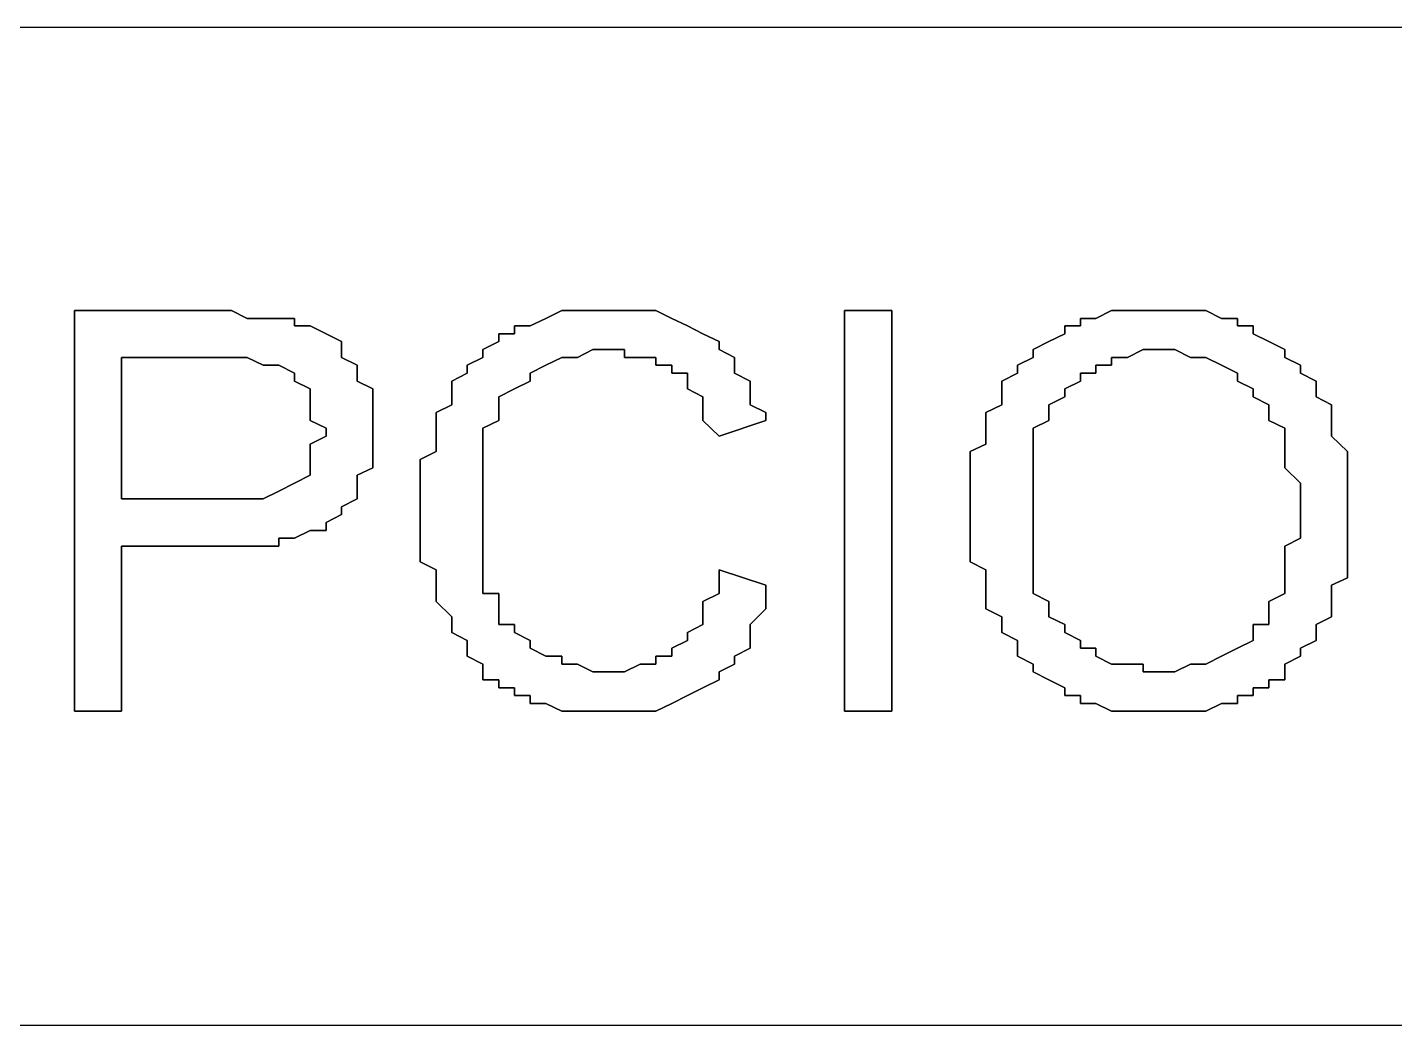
# Model space of a CAD drawing. Header units: metres. Extents: x 2.9 to 42.8, y 1.7 to 28.7.
# Drawn here: x 39.0949 to 39.4017, y 10.5851 to 10.8091 of the extents above; entities that cross this region are included whole.
import ezdxf

# ---------------------------------------------------------------- set-up
doc = ezdxf.new("R2010")
doc.units = ezdxf.units.M
doc.layers.add('NEGRO', color=7, linetype='Continuous')

msp = doc.modelspace()

# ---------------------------------------------------------------- linework, layer by layer
at = {"layer": 'NEGRO', "lineweight": -3}
for points in [[(42.3545, 10.8091), (36.389, 10.8091)], [(39.1372, 10.7456), (39.1054, 10.7456), (39.1372, 10.7456)], [(39.1054, 10.7456), (39.1054, 10.6557), (39.1054, 10.7456)], [(39.1407, 10.7456), (39.1372, 10.7456), (39.1407, 10.7456)], [(39.1442, 10.7438), (39.1407, 10.7456), (39.1442, 10.7438)], [(39.2148, 10.7456), (39.2112, 10.7438), (39.2148, 10.7456)], [(39.2183, 10.7456), (39.2148, 10.7456), (39.2183, 10.7456)], [(39.2218, 10.7456), (39.2183, 10.7456), (39.2218, 10.7456)], [(39.2254, 10.7456), (39.2218, 10.7456), (39.2254, 10.7456)], [(39.2289, 10.7456), (39.2254, 10.7456), (39.2289, 10.7456)], [(39.2324, 10.7456), (39.2289, 10.7456), (39.2324, 10.7456)], [(39.2359, 10.7456), (39.2324, 10.7456), (39.2359, 10.7456)], [(39.2395, 10.7438), (39.2359, 10.7456), (39.2395, 10.7438)], [(39.2889, 10.7456), (39.2783, 10.7456), (39.2889, 10.7456)], [(39.2783, 10.7456), (39.2783, 10.6557), (39.2783, 10.7456)], [(39.2889, 10.6557), (39.2889, 10.7456), (39.2889, 10.6557)], [(39.3382, 10.7456), (39.3347, 10.7438), (39.3382, 10.7456)], [(39.3418, 10.7456), (39.3382, 10.7456), (39.3418, 10.7456)], [(39.3453, 10.7456), (39.3418, 10.7456), (39.3453, 10.7456)], [(39.3488, 10.7456), (39.3453, 10.7456), (39.3488, 10.7456)], [(39.3524, 10.7456), (39.3488, 10.7456), (39.3524, 10.7456)], [(39.3559, 10.7456), (39.3524, 10.7456), (39.3559, 10.7456)], [(39.3594, 10.7456), (39.3559, 10.7456), (39.3594, 10.7456)], [(39.3629, 10.7438), (39.3594, 10.7456), (39.3629, 10.7438)], [(39.1478, 10.7438), (39.1442, 10.7438), (39.1478, 10.7438)], [(39.1513, 10.7438), (39.1478, 10.7438), (39.1513, 10.7438)], [(39.1548, 10.7438), (39.1513, 10.7438), (39.1548, 10.7438)], [(39.1548, 10.7421), (39.1548, 10.7438), (39.1548, 10.7421)], [(39.1583, 10.7421), (39.1548, 10.7421), (39.1583, 10.7421)], [(39.1619, 10.7403), (39.1583, 10.7421), (39.1619, 10.7403)], [(39.2077, 10.7421), (39.2042, 10.7421), (39.2077, 10.7421)], [(39.2042, 10.7421), (39.2042, 10.7403), (39.2042, 10.7421)], [(39.2112, 10.7438), (39.2077, 10.7421), (39.2112, 10.7438)], [(39.243, 10.7421), (39.2395, 10.7438), (39.243, 10.7421)], [(39.2465, 10.7403), (39.243, 10.7421), (39.2465, 10.7403)], [(39.3312, 10.7421), (39.3277, 10.7421), (39.3312, 10.7421)], [(39.3277, 10.7421), (39.3277, 10.7403), (39.3277, 10.7421)], [(39.3347, 10.7438), (39.3312, 10.7438), (39.3347, 10.7438)], [(39.3312, 10.7438), (39.3312, 10.7421), (39.3312, 10.7438)], [(39.3665, 10.7438), (39.3629, 10.7438), (39.3665, 10.7438)], [(39.3665, 10.7421), (39.3665, 10.7438), (39.3665, 10.7421)], [(39.37, 10.7421), (39.3665, 10.7421), (39.37, 10.7421)], [(39.37, 10.7403), (39.37, 10.7421), (39.37, 10.7403)], [(39.1654, 10.7386), (39.1619, 10.7403), (39.1654, 10.7386)], [(39.1654, 10.7368), (39.1654, 10.7386), (39.1654, 10.7368)], [(39.2007, 10.7386), (39.1971, 10.7368), (39.2007, 10.7386)], [(39.2042, 10.7403), (39.2007, 10.7403), (39.2042, 10.7403)], [(39.2007, 10.7403), (39.2007, 10.7386), (39.2007, 10.7403)], [(39.2501, 10.7386), (39.2465, 10.7403), (39.2501, 10.7386)], [(39.2501, 10.7368), (39.2501, 10.7386), (39.2501, 10.7368)], [(39.3241, 10.7386), (39.3206, 10.7368), (39.3241, 10.7386)], [(39.3277, 10.7403), (39.3241, 10.7386), (39.3277, 10.7403)], [(39.3735, 10.7386), (39.37, 10.7403), (39.3735, 10.7386)], [(39.3771, 10.7368), (39.3735, 10.7386), (39.3771, 10.7368)], [(39.1654, 10.735), (39.1654, 10.7368), (39.1654, 10.735)], [(39.1971, 10.7368), (39.1971, 10.735), (39.1971, 10.7368)], [(39.2183, 10.735), (39.2218, 10.7368), (39.2183, 10.735)], [(39.2218, 10.7368), (39.2254, 10.7368), (39.2218, 10.7368)], [(39.2254, 10.7368), (39.2289, 10.7368), (39.2254, 10.7368)], [(39.2289, 10.7368), (39.2289, 10.735), (39.2289, 10.7368)], [(39.2536, 10.735), (39.2501, 10.7368), (39.2536, 10.735)], [(39.3206, 10.7368), (39.3206, 10.735), (39.3206, 10.7368)], [(39.3418, 10.735), (39.3453, 10.7368), (39.3418, 10.735)], [(39.3453, 10.7368), (39.3488, 10.7368), (39.3453, 10.7368)], [(39.3488, 10.7368), (39.3524, 10.7368), (39.3488, 10.7368)], [(39.3524, 10.7368), (39.3559, 10.735), (39.3524, 10.7368)], [(39.3771, 10.735), (39.3771, 10.7368), (39.3771, 10.735)], [(39.116, 10.7033), (39.116, 10.735), (39.116, 10.7033)], [(39.116, 10.735), (39.1407, 10.735), (39.116, 10.735)], [(39.1407, 10.735), (39.1442, 10.735), (39.1407, 10.735)], [(39.1442, 10.735), (39.1478, 10.7333), (39.1442, 10.735)], [(39.1478, 10.7333), (39.1513, 10.7333), (39.1478, 10.7333)], [(39.1513, 10.7333), (39.1548, 10.7315), (39.1513, 10.7333)], [(39.1689, 10.7333), (39.1654, 10.735), (39.1689, 10.7333)], [(39.1689, 10.7315), (39.1689, 10.7333), (39.1689, 10.7315)], [(39.1971, 10.735), (39.1936, 10.7333), (39.1971, 10.735)], [(39.1936, 10.7333), (39.1936, 10.7315), (39.1936, 10.7333)], [(39.2077, 10.7315), (39.2112, 10.7333), (39.2077, 10.7315)], [(39.2112, 10.7333), (39.2148, 10.735), (39.2112, 10.7333)], [(39.2148, 10.735), (39.2183, 10.735), (39.2148, 10.735)], [(39.2289, 10.735), (39.2324, 10.735), (39.2289, 10.735)], [(39.2324, 10.735), (39.2359, 10.735), (39.2324, 10.735)], [(39.2359, 10.735), (39.2359, 10.7333), (39.2359, 10.735)], [(39.2359, 10.7333), (39.2395, 10.7333), (39.2359, 10.7333)], [(39.2395, 10.7333), (39.2395, 10.7315), (39.2395, 10.7333)], [(39.2536, 10.7333), (39.2536, 10.735), (39.2536, 10.7333)], [(39.2536, 10.7315), (39.2536, 10.7333), (39.2536, 10.7315)], [(39.3206, 10.735), (39.3171, 10.7333), (39.3206, 10.735)], [(39.3171, 10.7333), (39.3171, 10.7315), (39.3171, 10.7333)], [(39.3347, 10.7315), (39.3347, 10.7333), (39.3347, 10.7315)], [(39.3347, 10.7333), (39.3382, 10.7333), (39.3347, 10.7333)], [(39.3382, 10.7333), (39.3382, 10.735), (39.3382, 10.7333)], [(39.3382, 10.735), (39.3418, 10.735), (39.3382, 10.735)], [(39.3559, 10.735), (39.3594, 10.735), (39.3559, 10.735)], [(39.3594, 10.735), (39.3629, 10.7333), (39.3594, 10.735)], [(39.3629, 10.7333), (39.3665, 10.7315), (39.3629, 10.7333)], [(39.3806, 10.7333), (39.3771, 10.735), (39.3806, 10.7333)], [(39.3806, 10.7315), (39.3806, 10.7333), (39.3806, 10.7315)], [(39.1548, 10.7315), (39.1548, 10.7297), (39.1548, 10.7315)], [(39.1548, 10.7297), (39.1583, 10.728), (39.1548, 10.7297)], [(39.1689, 10.7297), (39.1689, 10.7315), (39.1689, 10.7297)], [(39.1724, 10.728), (39.1689, 10.7297), (39.1724, 10.728)], [(39.1936, 10.7315), (39.1901, 10.7297), (39.1936, 10.7315)], [(39.1901, 10.7297), (39.1901, 10.728), (39.1901, 10.7297)], [(39.2042, 10.728), (39.2077, 10.7297), (39.2042, 10.728)], [(39.2077, 10.7297), (39.2077, 10.7315), (39.2077, 10.7297)], [(39.2395, 10.7315), (39.243, 10.7315), (39.2395, 10.7315)], [(39.243, 10.7315), (39.243, 10.7297), (39.243, 10.7315)], [(39.243, 10.7297), (39.243, 10.728), (39.243, 10.7297)], [(39.2571, 10.7297), (39.2536, 10.7315), (39.2571, 10.7297)], [(39.2571, 10.728), (39.2571, 10.7297), (39.2571, 10.728)], [(39.3171, 10.7315), (39.3136, 10.7297), (39.3171, 10.7315)], [(39.3136, 10.7297), (39.3136, 10.728), (39.3136, 10.7297)], [(39.3277, 10.728), (39.3312, 10.7297), (39.3277, 10.728)], [(39.3312, 10.7297), (39.3312, 10.7315), (39.3312, 10.7297)], [(39.3312, 10.7315), (39.3347, 10.7315), (39.3312, 10.7315)], [(39.3665, 10.7315), (39.3665, 10.7297), (39.3665, 10.7315)], [(39.3665, 10.7297), (39.37, 10.728), (39.3665, 10.7297)], [(39.3841, 10.7297), (39.3806, 10.7315), (39.3841, 10.7297)], [(39.3841, 10.728), (39.3841, 10.7297), (39.3841, 10.728)], [(39.1583, 10.728), (39.1583, 10.7244), (39.1583, 10.728)], [(39.1724, 10.7262), (39.1724, 10.728), (39.1724, 10.7262)], [(39.1724, 10.7227), (39.1724, 10.7262), (39.1724, 10.7227)], [(39.1901, 10.728), (39.1901, 10.7262), (39.1901, 10.728)], [(39.1901, 10.7262), (39.1901, 10.7244), (39.1901, 10.7262)], [(39.2007, 10.7262), (39.2042, 10.728), (39.2007, 10.7262)], [(39.2007, 10.7244), (39.2007, 10.7262), (39.2007, 10.7244)], [(39.243, 10.728), (39.2465, 10.7262), (39.243, 10.728)], [(39.2465, 10.7262), (39.2465, 10.7244), (39.2465, 10.7262)], [(39.2571, 10.7262), (39.2571, 10.728), (39.2571, 10.7262)], [(39.2571, 10.7244), (39.2571, 10.7262), (39.2571, 10.7244)], [(39.3136, 10.728), (39.3136, 10.7262), (39.3136, 10.728)], [(39.3136, 10.7262), (39.3136, 10.7244), (39.3136, 10.7262)], [(39.3241, 10.7244), (39.3277, 10.7262), (39.3241, 10.7244)], [(39.3277, 10.7262), (39.3277, 10.728), (39.3277, 10.7262)], [(39.37, 10.728), (39.37, 10.7262), (39.37, 10.728)], [(39.37, 10.7262), (39.3735, 10.7244), (39.37, 10.7262)], [(39.3841, 10.7262), (39.3841, 10.728), (39.3841, 10.7262)], [(39.3876, 10.7244), (39.3841, 10.7262), (39.3876, 10.7244)], [(39.1583, 10.7244), (39.1583, 10.7227), (39.1583, 10.7244)], [(39.1901, 10.7244), (39.1866, 10.7227), (39.1901, 10.7244)], [(39.2007, 10.7227), (39.2007, 10.7244), (39.2007, 10.7227)], [(39.2465, 10.7244), (39.2465, 10.7227), (39.2465, 10.7244)], [(39.2606, 10.7227), (39.2571, 10.7244), (39.2606, 10.7227)], [(39.3136, 10.7244), (39.31, 10.7227), (39.3136, 10.7244)], [(39.3241, 10.7227), (39.3241, 10.7244), (39.3241, 10.7227)], [(39.3735, 10.7244), (39.3735, 10.7227), (39.3735, 10.7244)], [(39.3876, 10.7227), (39.3876, 10.7244), (39.3876, 10.7227)], [(39.1583, 10.7227), (39.1583, 10.7209), (39.1583, 10.7227)], [(39.1583, 10.7209), (39.1619, 10.7192), (39.1583, 10.7209)], [(39.1724, 10.7209), (39.1724, 10.7227), (39.1724, 10.7209)], [(39.1724, 10.7192), (39.1724, 10.7209), (39.1724, 10.7192)], [(39.1866, 10.7227), (39.1866, 10.7209), (39.1866, 10.7227)], [(39.1866, 10.7209), (39.1866, 10.7192), (39.1866, 10.7209)], [(39.1971, 10.7192), (39.2007, 10.7209), (39.1971, 10.7192)], [(39.2007, 10.7209), (39.2007, 10.7227), (39.2007, 10.7209)], [(39.2465, 10.7227), (39.2465, 10.7209), (39.2465, 10.7227)], [(39.2465, 10.7209), (39.2501, 10.7174), (39.2465, 10.7209)], [(39.2501, 10.7174), (39.2606, 10.7209), (39.2501, 10.7174)], [(39.2606, 10.7209), (39.2606, 10.7227), (39.2606, 10.7209)], [(39.31, 10.7227), (39.31, 10.7209), (39.31, 10.7227)], [(39.31, 10.7209), (39.31, 10.7192), (39.31, 10.7209)], [(39.3206, 10.7192), (39.3241, 10.7209), (39.3206, 10.7192)], [(39.3241, 10.7209), (39.3241, 10.7227), (39.3241, 10.7209)], [(39.3735, 10.7227), (39.3735, 10.7209), (39.3735, 10.7227)], [(39.3735, 10.7209), (39.3771, 10.7192), (39.3735, 10.7209)], [(39.3876, 10.7209), (39.3876, 10.7227), (39.3876, 10.7209)], [(39.3876, 10.7192), (39.3876, 10.7209), (39.3876, 10.7192)], [(39.1619, 10.7174), (39.1583, 10.7156), (39.1619, 10.7174)], [(39.1619, 10.7192), (39.1619, 10.7174), (39.1619, 10.7192)], [(39.1724, 10.7174), (39.1724, 10.7192), (39.1724, 10.7174)], [(39.1724, 10.7156), (39.1724, 10.7174), (39.1724, 10.7156)], [(39.1866, 10.7192), (39.1866, 10.7174), (39.1866, 10.7192)], [(39.1866, 10.7174), (39.1866, 10.7139), (39.1866, 10.7174)], [(39.1971, 10.7156), (39.1971, 10.7192), (39.1971, 10.7156)], [(39.31, 10.7192), (39.31, 10.7174), (39.31, 10.7192)], [(39.31, 10.7174), (39.31, 10.7156), (39.31, 10.7174)], [(39.3206, 10.7174), (39.3206, 10.7192), (39.3206, 10.7174)], [(39.3206, 10.7156), (39.3206, 10.7174), (39.3206, 10.7156)], [(39.3771, 10.7192), (39.3771, 10.7174), (39.3771, 10.7192)], [(39.3771, 10.7174), (39.3771, 10.7156), (39.3771, 10.7174)], [(39.3876, 10.7174), (39.3876, 10.7192), (39.3876, 10.7174)], [(39.3912, 10.7139), (39.3876, 10.7174), (39.3912, 10.7139)], [(39.1583, 10.7156), (39.1583, 10.7139), (39.1583, 10.7156)], [(39.1583, 10.7139), (39.1583, 10.7121), (39.1583, 10.7139)], [(39.1724, 10.7121), (39.1724, 10.7156), (39.1724, 10.7121)], [(39.1866, 10.7139), (39.183, 10.7121), (39.1866, 10.7139)], [(39.1971, 10.7139), (39.1971, 10.7156), (39.1971, 10.7139)], [(39.1971, 10.7121), (39.1971, 10.7139), (39.1971, 10.7121)], [(39.31, 10.7156), (39.3065, 10.7139), (39.31, 10.7156)], [(39.3065, 10.7139), (39.3065, 10.7103), (39.3065, 10.7139)], [(39.3206, 10.7139), (39.3206, 10.7156), (39.3206, 10.7139)], [(39.3206, 10.7103), (39.3206, 10.7139), (39.3206, 10.7103)], [(39.3771, 10.7156), (39.3771, 10.7139), (39.3771, 10.7156)], [(39.3771, 10.7139), (39.3771, 10.7121), (39.3771, 10.7139)], [(39.3912, 10.7121), (39.3912, 10.7139), (39.3912, 10.7121)], [(39.1583, 10.7121), (39.1583, 10.7103), (39.1583, 10.7121)], [(39.1724, 10.7103), (39.1724, 10.7121), (39.1724, 10.7103)], [(39.183, 10.7121), (39.183, 10.7103), (39.183, 10.7121)], [(39.1971, 10.7103), (39.1971, 10.7121), (39.1971, 10.7103)], [(39.3771, 10.7121), (39.3771, 10.7103), (39.3771, 10.7121)], [(39.3912, 10.7103), (39.3912, 10.7121), (39.3912, 10.7103)], [(39.1583, 10.7086), (39.1548, 10.7068), (39.1583, 10.7086)], [(39.1583, 10.7103), (39.1583, 10.7086), (39.1583, 10.7103)], [(39.1689, 10.7086), (39.1724, 10.7103), (39.1689, 10.7086)], [(39.1689, 10.7068), (39.1689, 10.7086), (39.1689, 10.7068)], [(39.183, 10.7103), (39.183, 10.7086), (39.183, 10.7103)], [(39.183, 10.7086), (39.183, 10.705), (39.183, 10.7086)], [(39.1971, 10.7086), (39.1971, 10.7103), (39.1971, 10.7086)], [(39.1971, 10.705), (39.1971, 10.7086), (39.1971, 10.705)], [(39.3065, 10.7103), (39.3065, 10.7086), (39.3065, 10.7103)], [(39.3065, 10.7086), (39.3065, 10.7068), (39.3065, 10.7086)], [(39.3206, 10.7086), (39.3206, 10.7103), (39.3206, 10.7086)], [(39.3206, 10.7068), (39.3206, 10.7086), (39.3206, 10.7068)], [(39.3771, 10.7103), (39.3806, 10.7068), (39.3771, 10.7103)], [(39.3912, 10.7086), (39.3912, 10.7103), (39.3912, 10.7086)], [(39.3912, 10.7068), (39.3912, 10.7086), (39.3912, 10.7068)], [(39.1513, 10.705), (39.1478, 10.7033), (39.1513, 10.705)], [(39.1548, 10.7068), (39.1513, 10.705), (39.1548, 10.7068)], [(39.1689, 10.705), (39.1689, 10.7068), (39.1689, 10.705)], [(39.1689, 10.7033), (39.1689, 10.705), (39.1689, 10.7033)], [(39.183, 10.705), (39.183, 10.7033), (39.183, 10.705)], [(39.1971, 10.7033), (39.1971, 10.705), (39.1971, 10.7033)], [(39.3065, 10.7068), (39.3065, 10.705), (39.3065, 10.7068)], [(39.3065, 10.705), (39.3065, 10.7015), (39.3065, 10.705)], [(39.3206, 10.7033), (39.3206, 10.7068), (39.3206, 10.7033)], [(39.3806, 10.7068), (39.3806, 10.705), (39.3806, 10.7068)], [(39.3806, 10.705), (39.3806, 10.7033), (39.3806, 10.705)], [(39.3912, 10.7033), (39.3912, 10.7068), (39.3912, 10.7033)], [(39.1407, 10.7033), (39.116, 10.7033), (39.1407, 10.7033)], [(39.1442, 10.7033), (39.1407, 10.7033), (39.1442, 10.7033)], [(39.1478, 10.7033), (39.1442, 10.7033), (39.1478, 10.7033)], [(39.1654, 10.7015), (39.1689, 10.7033), (39.1654, 10.7015)], [(39.183, 10.7033), (39.183, 10.7015), (39.183, 10.7033)], [(39.1971, 10.7015), (39.1971, 10.7033), (39.1971, 10.7015)], [(39.3206, 10.7015), (39.3206, 10.7033), (39.3206, 10.7015)], [(39.3806, 10.7033), (39.3806, 10.6998), (39.3806, 10.7033)], [(39.3912, 10.7015), (39.3912, 10.7033), (39.3912, 10.7015)], [(39.1619, 10.698), (39.1654, 10.6998), (39.1619, 10.698)], [(39.1654, 10.6998), (39.1654, 10.7015), (39.1654, 10.6998)], [(39.183, 10.7015), (39.183, 10.6998), (39.183, 10.7015)], [(39.183, 10.6998), (39.183, 10.698), (39.183, 10.6998)], [(39.1971, 10.6998), (39.1971, 10.7015), (39.1971, 10.6998)], [(39.1971, 10.6962), (39.1971, 10.6998), (39.1971, 10.6962)], [(39.3065, 10.7015), (39.3065, 10.6998), (39.3065, 10.7015)], [(39.3065, 10.6998), (39.3065, 10.698), (39.3065, 10.6998)], [(39.3206, 10.6998), (39.3206, 10.7015), (39.3206, 10.6998)], [(39.3206, 10.6962), (39.3206, 10.6998), (39.3206, 10.6962)], [(39.3806, 10.6998), (39.3806, 10.6962), (39.3806, 10.6998)], [(39.3912, 10.6998), (39.3912, 10.7015), (39.3912, 10.6998)], [(39.3912, 10.698), (39.3912, 10.6998), (39.3912, 10.698)], [(39.1548, 10.6945), (39.1583, 10.6962), (39.1548, 10.6945)], [(39.1583, 10.6962), (39.1619, 10.6962), (39.1583, 10.6962)], [(39.1619, 10.6962), (39.1619, 10.698), (39.1619, 10.6962)], [(39.183, 10.698), (39.183, 10.6962), (39.183, 10.698)], [(39.183, 10.6962), (39.183, 10.6945), (39.183, 10.6962)], [(39.1971, 10.6945), (39.1971, 10.6962), (39.1971, 10.6945)], [(39.3065, 10.698), (39.3065, 10.6962), (39.3065, 10.698)], [(39.3065, 10.6962), (39.3065, 10.6945), (39.3065, 10.6962)], [(39.3206, 10.6945), (39.3206, 10.6962), (39.3206, 10.6945)], [(39.3806, 10.6962), (39.3806, 10.6945), (39.3806, 10.6962)], [(39.3912, 10.6962), (39.3912, 10.698), (39.3912, 10.6962)], [(39.3912, 10.6945), (39.3912, 10.6962), (39.3912, 10.6945)], [(39.116, 10.6557), (39.116, 10.6927), (39.116, 10.6557)], [(39.116, 10.6927), (39.1407, 10.6927), (39.116, 10.6927)], [(39.1407, 10.6927), (39.1442, 10.6927), (39.1407, 10.6927)], [(39.1442, 10.6927), (39.1478, 10.6927), (39.1442, 10.6927)], [(39.1478, 10.6927), (39.1513, 10.6927), (39.1478, 10.6927)], [(39.1513, 10.6927), (39.1513, 10.6945), (39.1513, 10.6927)], [(39.1513, 10.6945), (39.1548, 10.6945), (39.1513, 10.6945)], [(39.183, 10.6945), (39.183, 10.6909), (39.183, 10.6945)], [(39.1971, 10.6927), (39.1971, 10.6945), (39.1971, 10.6927)], [(39.1971, 10.6909), (39.1971, 10.6927), (39.1971, 10.6909)], [(39.3065, 10.6945), (39.3065, 10.6909), (39.3065, 10.6945)], [(39.3206, 10.6927), (39.3206, 10.6945), (39.3206, 10.6927)], [(39.3206, 10.6909), (39.3206, 10.6927), (39.3206, 10.6909)], [(39.3806, 10.6945), (39.3771, 10.6927), (39.3806, 10.6945)], [(39.3771, 10.6927), (39.3771, 10.6909), (39.3771, 10.6927)], [(39.3912, 10.6909), (39.3912, 10.6945), (39.3912, 10.6909)], [(39.183, 10.6909), (39.183, 10.6892), (39.183, 10.6909)], [(39.1971, 10.6874), (39.1971, 10.6909), (39.1971, 10.6874)], [(39.3065, 10.6909), (39.3065, 10.6892), (39.3065, 10.6909)], [(39.3206, 10.6874), (39.3206, 10.6909), (39.3206, 10.6874)], [(39.3771, 10.6909), (39.3771, 10.6874), (39.3771, 10.6909)], [(39.3912, 10.6892), (39.3912, 10.6909), (39.3912, 10.6892)], [(39.183, 10.6892), (39.1866, 10.6874), (39.183, 10.6892)], [(39.1866, 10.6874), (39.1866, 10.6856), (39.1866, 10.6874)], [(39.1971, 10.6856), (39.1971, 10.6874), (39.1971, 10.6856)], [(39.2501, 10.6874), (39.2501, 10.6839), (39.2501, 10.6874)], [(39.2606, 10.6839), (39.2501, 10.6874), (39.2606, 10.6839)], [(39.3065, 10.6892), (39.31, 10.6874), (39.3065, 10.6892)], [(39.31, 10.6874), (39.31, 10.6856), (39.31, 10.6874)], [(39.3206, 10.6856), (39.3206, 10.6874), (39.3206, 10.6856)], [(39.3771, 10.6874), (39.3771, 10.6856), (39.3771, 10.6874)], [(39.3912, 10.6874), (39.3912, 10.6892), (39.3912, 10.6874)], [(39.3912, 10.6856), (39.3912, 10.6874), (39.3912, 10.6856)], [(39.1866, 10.6856), (39.1866, 10.6839), (39.1866, 10.6856)], [(39.1866, 10.6839), (39.1866, 10.6821), (39.1866, 10.6839)], [(39.1971, 10.6839), (39.1971, 10.6856), (39.1971, 10.6839)], [(39.1971, 10.6821), (39.1971, 10.6839), (39.1971, 10.6821)], [(39.2501, 10.6839), (39.2501, 10.6821), (39.2501, 10.6839)], [(39.2606, 10.6821), (39.2606, 10.6839), (39.2606, 10.6821)], [(39.31, 10.6856), (39.31, 10.6839), (39.31, 10.6856)], [(39.31, 10.6839), (39.31, 10.6821), (39.31, 10.6839)], [(39.3206, 10.6839), (39.3206, 10.6856), (39.3206, 10.6839)], [(39.3206, 10.6821), (39.3206, 10.6839), (39.3206, 10.6821)], [(39.3771, 10.6856), (39.3771, 10.6839), (39.3771, 10.6856)], [(39.3771, 10.6839), (39.3771, 10.6821), (39.3771, 10.6839)], [(39.3876, 10.6839), (39.3912, 10.6856), (39.3876, 10.6839)], [(39.3876, 10.6821), (39.3876, 10.6839), (39.3876, 10.6821)], [(39.1866, 10.6821), (39.1866, 10.6803), (39.1866, 10.6821)], [(39.1866, 10.6803), (39.1901, 10.6768), (39.1866, 10.6803)], [(39.2007, 10.6821), (39.1971, 10.6821), (39.2007, 10.6821)], [(39.2007, 10.6803), (39.2007, 10.6821), (39.2007, 10.6803)], [(39.2007, 10.6768), (39.2007, 10.6803), (39.2007, 10.6768)], [(39.2501, 10.6821), (39.2465, 10.6803), (39.2501, 10.6821)], [(39.2465, 10.6803), (39.2465, 10.6786), (39.2465, 10.6803)], [(39.2606, 10.6803), (39.2606, 10.6821), (39.2606, 10.6803)], [(39.2606, 10.6786), (39.2606, 10.6803), (39.2606, 10.6786)], [(39.31, 10.6821), (39.31, 10.6786), (39.31, 10.6821)], [(39.3241, 10.6803), (39.3206, 10.6821), (39.3241, 10.6803)], [(39.3241, 10.6786), (39.3241, 10.6803), (39.3241, 10.6786)], [(39.3771, 10.6821), (39.3735, 10.6803), (39.3771, 10.6821)], [(39.3735, 10.6803), (39.3735, 10.6786), (39.3735, 10.6803)], [(39.3876, 10.6803), (39.3876, 10.6821), (39.3876, 10.6803)], [(39.3876, 10.6786), (39.3876, 10.6803), (39.3876, 10.6786)], [(39.2465, 10.6786), (39.2465, 10.6768), (39.2465, 10.6786)], [(39.2571, 10.6751), (39.2606, 10.6786), (39.2571, 10.6751)], [(39.31, 10.6786), (39.3136, 10.6768), (39.31, 10.6786)], [(39.3241, 10.6768), (39.3241, 10.6786), (39.3241, 10.6768)], [(39.3735, 10.6786), (39.3735, 10.6768), (39.3735, 10.6786)], [(39.3876, 10.6768), (39.3876, 10.6786), (39.3876, 10.6768)], [(39.1901, 10.6768), (39.1901, 10.6751), (39.1901, 10.6768)], [(39.1901, 10.6751), (39.1901, 10.6733), (39.1901, 10.6751)], [(39.2007, 10.6751), (39.2007, 10.6768), (39.2007, 10.6751)], [(39.2042, 10.6751), (39.2007, 10.6751), (39.2042, 10.6751)], [(39.2042, 10.6733), (39.2042, 10.6751), (39.2042, 10.6733)], [(39.2465, 10.6751), (39.243, 10.6733), (39.2465, 10.6751)], [(39.2465, 10.6768), (39.2465, 10.6751), (39.2465, 10.6768)], [(39.2571, 10.6733), (39.2571, 10.6751), (39.2571, 10.6733)], [(39.3136, 10.6768), (39.3136, 10.6751), (39.3136, 10.6768)], [(39.3136, 10.6751), (39.3136, 10.6733), (39.3136, 10.6751)], [(39.3277, 10.6751), (39.3241, 10.6768), (39.3277, 10.6751)], [(39.3277, 10.6733), (39.3277, 10.6751), (39.3277, 10.6733)], [(39.3735, 10.6751), (39.37, 10.6751), (39.3735, 10.6751)], [(39.37, 10.6751), (39.37, 10.6733), (39.37, 10.6751)], [(39.3735, 10.6768), (39.3735, 10.6751), (39.3735, 10.6768)], [(39.3841, 10.6751), (39.3876, 10.6768), (39.3841, 10.6751)], [(39.3841, 10.6733), (39.3841, 10.6751), (39.3841, 10.6733)], [(39.1901, 10.6733), (39.1936, 10.6715), (39.1901, 10.6733)], [(39.1936, 10.6715), (39.1936, 10.6698), (39.1936, 10.6715)], [(39.2077, 10.6715), (39.2042, 10.6733), (39.2077, 10.6715)], [(39.2077, 10.6698), (39.2077, 10.6715), (39.2077, 10.6698)], [(39.243, 10.6715), (39.2395, 10.6698), (39.243, 10.6715)], [(39.243, 10.6733), (39.243, 10.6715), (39.243, 10.6733)], [(39.2571, 10.6715), (39.2571, 10.6733), (39.2571, 10.6715)], [(39.2571, 10.6698), (39.2571, 10.6715), (39.2571, 10.6698)], [(39.3136, 10.6733), (39.3171, 10.6715), (39.3136, 10.6733)], [(39.3171, 10.6715), (39.3171, 10.6698), (39.3171, 10.6715)], [(39.3312, 10.6715), (39.3277, 10.6733), (39.3312, 10.6715)], [(39.3312, 10.6698), (39.3312, 10.6715), (39.3312, 10.6698)], [(39.37, 10.6715), (39.3665, 10.6698), (39.37, 10.6715)], [(39.37, 10.6733), (39.37, 10.6715), (39.37, 10.6733)], [(39.3806, 10.6698), (39.3841, 10.6715), (39.3806, 10.6698)], [(39.3841, 10.6715), (39.3841, 10.6733), (39.3841, 10.6715)], [(39.1936, 10.6698), (39.1936, 10.668), (39.1936, 10.6698)], [(39.1936, 10.668), (39.1971, 10.6662), (39.1936, 10.668)], [(39.2112, 10.668), (39.2077, 10.6698), (39.2112, 10.668)], [(39.2148, 10.668), (39.2112, 10.668), (39.2148, 10.668)], [(39.2148, 10.6662), (39.2148, 10.668), (39.2148, 10.6662)], [(39.2395, 10.668), (39.2359, 10.668), (39.2395, 10.668)], [(39.2359, 10.668), (39.2359, 10.6662), (39.2359, 10.668)], [(39.2395, 10.6698), (39.2395, 10.668), (39.2395, 10.6698)], [(39.2536, 10.668), (39.2571, 10.6698), (39.2536, 10.668)], [(39.2536, 10.6662), (39.2536, 10.668), (39.2536, 10.6662)], [(39.3171, 10.6698), (39.3171, 10.668), (39.3171, 10.6698)], [(39.3171, 10.668), (39.3206, 10.6662), (39.3171, 10.668)], [(39.3347, 10.6698), (39.3312, 10.6698), (39.3347, 10.6698)], [(39.3347, 10.668), (39.3347, 10.6698), (39.3347, 10.668)], [(39.3382, 10.6662), (39.3347, 10.668), (39.3382, 10.6662)], [(39.3629, 10.668), (39.3594, 10.6662), (39.3629, 10.668)], [(39.3665, 10.6698), (39.3629, 10.668), (39.3665, 10.6698)], [(39.3771, 10.6662), (39.3806, 10.668), (39.3771, 10.6662)], [(39.3806, 10.668), (39.3806, 10.6698), (39.3806, 10.668)], [(39.1971, 10.6662), (39.1971, 10.6645), (39.1971, 10.6662)], [(39.2183, 10.6662), (39.2148, 10.6662), (39.2183, 10.6662)], [(39.2218, 10.6645), (39.2183, 10.6662), (39.2218, 10.6645)], [(39.2324, 10.6662), (39.2289, 10.6645), (39.2324, 10.6662)], [(39.2359, 10.6662), (39.2324, 10.6662), (39.2359, 10.6662)], [(39.2501, 10.6645), (39.2536, 10.6662), (39.2501, 10.6645)], [(39.3206, 10.6662), (39.3206, 10.6645), (39.3206, 10.6662)], [(39.3418, 10.6662), (39.3382, 10.6662), (39.3418, 10.6662)], [(39.3453, 10.6662), (39.3418, 10.6662), (39.3453, 10.6662)], [(39.3453, 10.6645), (39.3453, 10.6662), (39.3453, 10.6645)], [(39.3559, 10.6662), (39.3524, 10.6645), (39.3559, 10.6662)], [(39.3594, 10.6662), (39.3559, 10.6662), (39.3594, 10.6662)], [(39.3771, 10.6645), (39.3771, 10.6662), (39.3771, 10.6645)], [(39.1971, 10.6645), (39.1971, 10.6627), (39.1971, 10.6645)], [(39.1971, 10.6627), (39.2007, 10.6627), (39.1971, 10.6627)], [(39.2007, 10.6627), (39.2007, 10.6609), (39.2007, 10.6627)], [(39.2254, 10.6645), (39.2218, 10.6645), (39.2254, 10.6645)], [(39.2289, 10.6645), (39.2254, 10.6645), (39.2289, 10.6645)], [(39.2465, 10.6609), (39.2501, 10.6627), (39.2465, 10.6609)], [(39.2501, 10.6627), (39.2501, 10.6645), (39.2501, 10.6627)], [(39.3206, 10.6645), (39.3241, 10.6627), (39.3206, 10.6645)], [(39.3241, 10.6627), (39.3277, 10.6609), (39.3241, 10.6627)], [(39.3488, 10.6645), (39.3453, 10.6645), (39.3488, 10.6645)], [(39.3524, 10.6645), (39.3488, 10.6645), (39.3524, 10.6645)], [(39.3735, 10.6609), (39.3735, 10.6627), (39.3735, 10.6609)], [(39.3735, 10.6627), (39.3771, 10.6627), (39.3735, 10.6627)], [(39.3771, 10.6627), (39.3771, 10.6645), (39.3771, 10.6627)], [(39.2007, 10.6609), (39.2042, 10.6609), (39.2007, 10.6609)], [(39.2042, 10.6609), (39.2042, 10.6592), (39.2042, 10.6609)], [(39.2042, 10.6592), (39.2077, 10.6592), (39.2042, 10.6592)], [(39.2077, 10.6592), (39.2077, 10.6574), (39.2077, 10.6592)], [(39.2395, 10.6574), (39.243, 10.6592), (39.2395, 10.6574)], [(39.243, 10.6592), (39.2465, 10.6609), (39.243, 10.6592)], [(39.3277, 10.6609), (39.3277, 10.6592), (39.3277, 10.6609)], [(39.3277, 10.6592), (39.3312, 10.6592), (39.3277, 10.6592)], [(39.3312, 10.6592), (39.3312, 10.6574), (39.3312, 10.6592)], [(39.3665, 10.6574), (39.3665, 10.6592), (39.3665, 10.6574)], [(39.3665, 10.6592), (39.37, 10.6592), (39.3665, 10.6592)], [(39.37, 10.6592), (39.37, 10.6609), (39.37, 10.6592)], [(39.37, 10.6609), (39.3735, 10.6609), (39.37, 10.6609)], [(39.1054, 10.6557), (39.116, 10.6557), (39.1054, 10.6557)], [(39.2077, 10.6574), (39.2112, 10.6574), (39.2077, 10.6574)], [(39.2112, 10.6574), (39.2148, 10.6557), (39.2112, 10.6574)], [(39.2148, 10.6557), (39.2183, 10.6557), (39.2148, 10.6557)], [(39.2183, 10.6557), (39.2218, 10.6557), (39.2183, 10.6557)], [(39.2218, 10.6557), (39.2254, 10.6557), (39.2218, 10.6557)], [(39.2254, 10.6557), (39.2289, 10.6557), (39.2254, 10.6557)], [(39.2289, 10.6557), (39.2324, 10.6557), (39.2289, 10.6557)], [(39.2324, 10.6557), (39.2359, 10.6557), (39.2324, 10.6557)], [(39.2359, 10.6557), (39.2395, 10.6574), (39.2359, 10.6557)], [(39.2783, 10.6557), (39.2889, 10.6557), (39.2783, 10.6557)], [(39.3312, 10.6574), (39.3347, 10.6574), (39.3312, 10.6574)], [(39.3347, 10.6574), (39.3382, 10.6557), (39.3347, 10.6574)], [(39.3382, 10.6557), (39.3418, 10.6557), (39.3382, 10.6557)], [(39.3418, 10.6557), (39.3453, 10.6557), (39.3418, 10.6557)], [(39.3453, 10.6557), (39.3488, 10.6557), (39.3453, 10.6557)], [(39.3488, 10.6557), (39.3524, 10.6557), (39.3488, 10.6557)], [(39.3524, 10.6557), (39.3559, 10.6557), (39.3524, 10.6557)], [(39.3559, 10.6557), (39.3594, 10.6557), (39.3559, 10.6557)], [(39.3594, 10.6557), (39.3629, 10.6574), (39.3594, 10.6557)], [(39.3629, 10.6574), (39.3665, 10.6574), (39.3629, 10.6574)], [(42.3545, 10.5851), (36.389, 10.5851)]]:
    msp.add_lwpolyline(points, dxfattribs=at)

doc.saveas('drawing.dxf')
